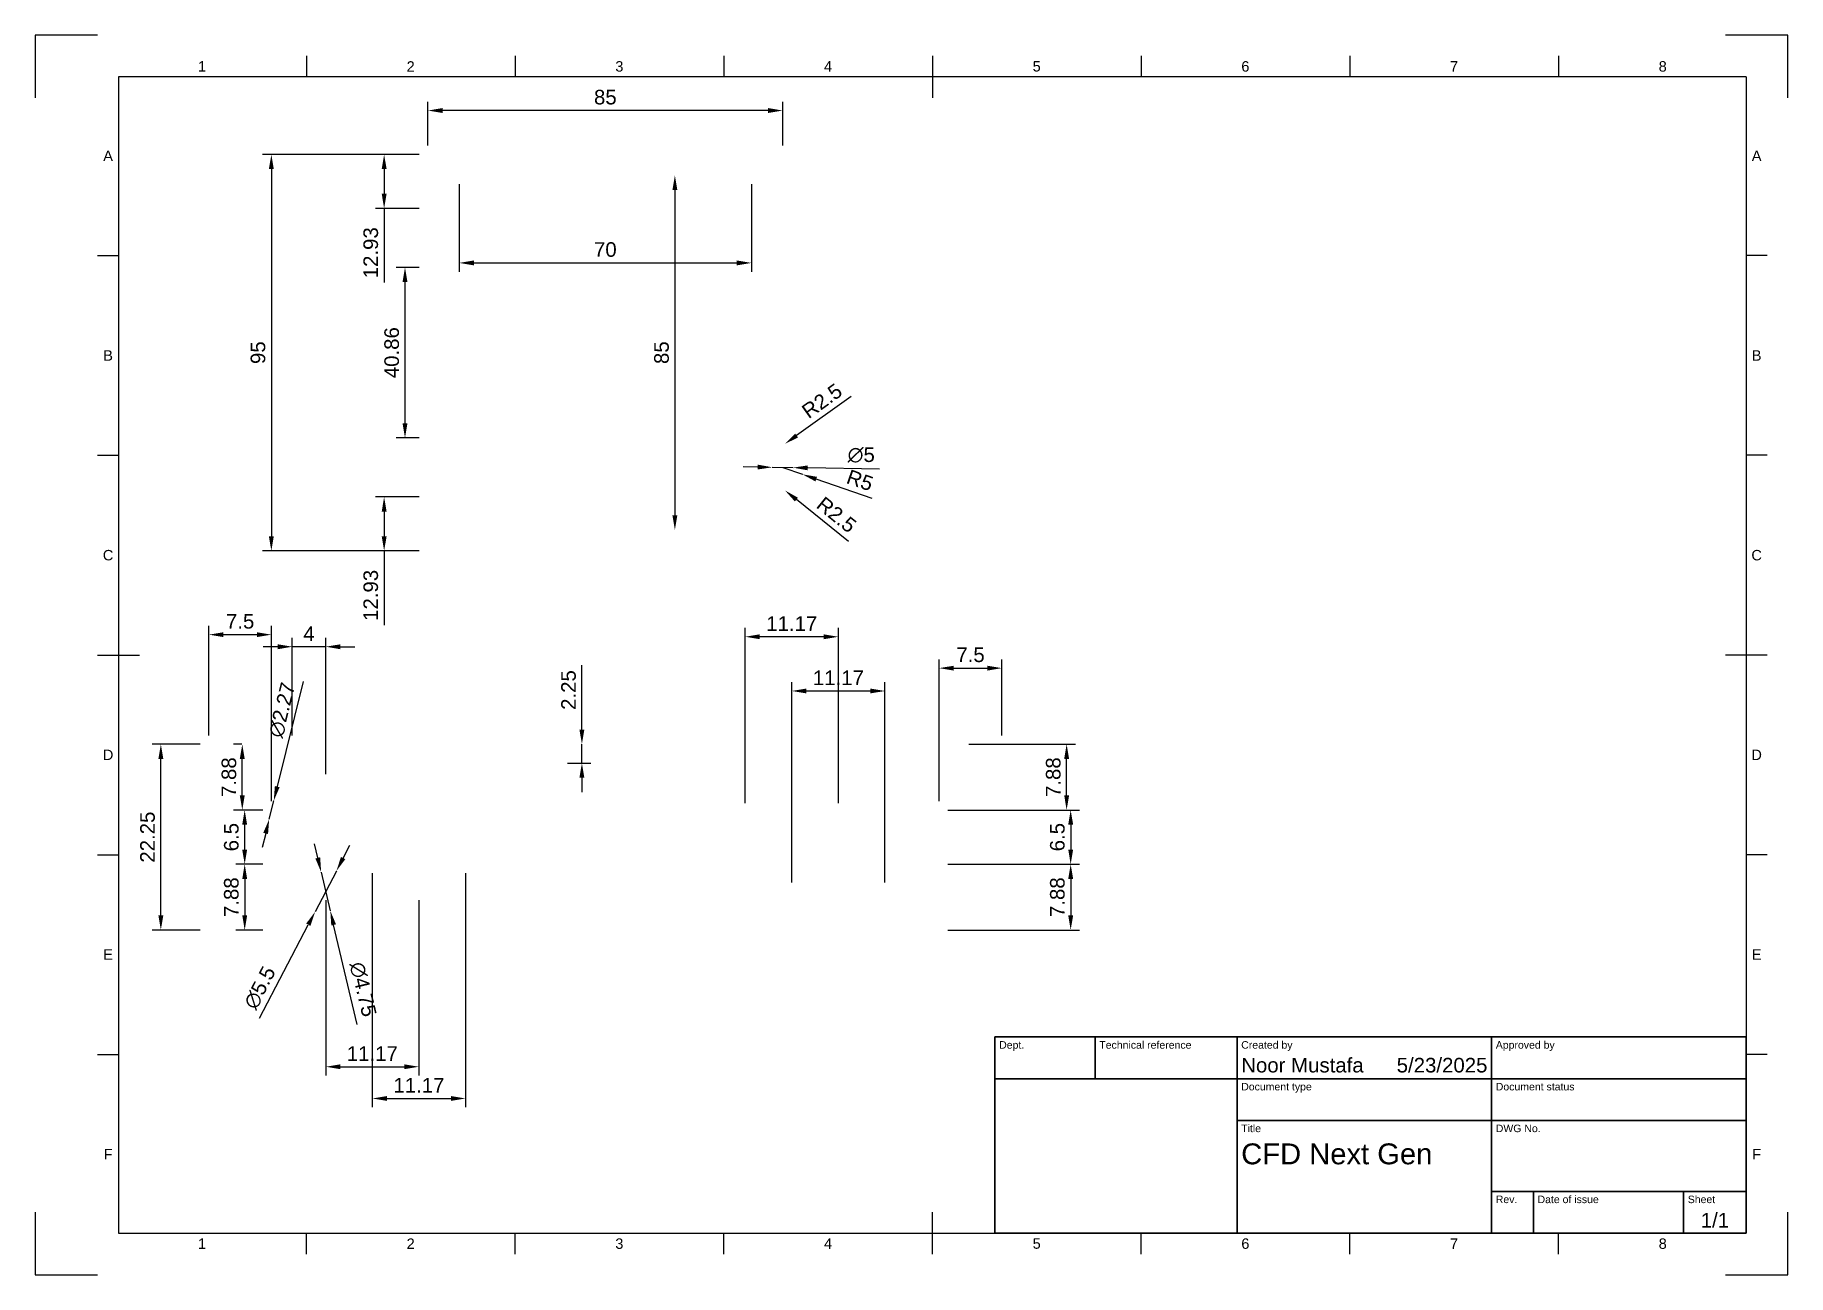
# Paper-space layout 'Sheet1' of a CAD drawing. Header units: millimetres. Extents: x 0 to 420, y 0 to 297.
import ezdxf
from ezdxf.enums import TextEntityAlignment as Align

# ---------------------------------------------------------------- set-up
doc = ezdxf.new("R2010")
doc.units = ezdxf.units.MM
doc.header["$LTSCALE"] = 0.75
for name, color, linetype, lineweight in [('BORDER', 7, 'Continuous', 25), ('FD_Dimensions', 7, 'Continuous', 25), ('TITLEBLOCK', 7, 'Continuous', 35)]:
    doc.layers.add(name, color=color, linetype=linetype, lineweight=lineweight)
doc.styles.add('FusionTitle', font='arial.ttf')
doc.styles.get("Standard").update_dxf_attribs({"font": 'arial.ttf'})
doc.dimstyles.new('Dim-ISO-25', dxfattribs={"dimtxt": 3.5, "dimasz": 3.5, "dimexe": 2.1, "dimexo": 2.1, "dimgap": 1.4, "dimtad": 1, "dimzin": 12, "dimdsep": 46, "dimtxsty": 'Standard', "dimcen": 0, "dimazin": 3, "dimtp": 0.1, "dimtm": 0.1, "dimtfac": 0.714286, "dimtmove": 0, "dimatfit": 3, "dimfxl": 1, "dimtzin": 12, "dimarcsym": 0})

# ---------------------------------------------------------------- blocks, each defined once
blk = doc.blocks.new('ISO_A3_SHEET')
at = {"layer": 'BORDER'}
for p, q in [((65, 292), (65, 287)), ((115, 292), (115, 287)), ((165, 292), (165, 287)), ((215, 292), (215, 282)), ((265, 292), (265, 287)), ((315, 292), (315, 287)), ((365, 292), (365, 287)), ((410, 287), (20, 287)), ((20, 287), (20, 10)), ((410, 287), (410, 10)), ((15, 244.16666), (20, 244.16666)), ((415, 244.16666), (410, 244.16666)), ((15, 196.33333), (20, 196.33333)), ((415, 196.33333), (410, 196.33333)), ((15, 148.5), (25, 148.5)), ((415, 148.5), (405, 148.5)), ((15, 100.66667), (20, 100.66667)), ((415, 100.66667), (410, 100.66667)), ((15, 52.83334), (20, 52.83334)), ((415, 52.83334), (410, 52.83334)), ((215, 5), (215, 15)), ((20, 10), (410, 10)), ((65, 5), (65, 10)), ((115, 5), (115, 10)), ((165, 5), (165, 10)), ((265, 5), (265, 10)), ((315, 5), (315, 10)), ((365, 5), (365, 10))]:
    blk.add_line(p, q, dxfattribs=at)
at = {"layer": 'Defpoints'}
for p, q in [((15, 297), (0, 297)), ((0, 297), (0, 282)), ((420, 297), (405, 297)), ((420, 282), (420, 297)), ((0, 15), (0, 0)), ((420, 0), (420, 15)), ((0, 0), (15, 0)), ((405, 0), (420, 0))]:
    blk.add_line(p, q, dxfattribs=at)
at = {"layer": 'BORDER', "style": 'FusionTitle'}
for s, p in [('1', (40, 289.5)), ('2', (90, 289.5)), ('3', (140, 289.5)), ('4', (190, 289.5)), ('5', (240, 289.5)), ('6', (290, 289.5)), ('7', (340, 289.5)), ('8', (390, 289.5)), ('A', (17.5, 268.08333)), ('A', (412.5, 268.08333)), ('B', (17.5, 220.25)), ('B', (412.5, 220.25)), ('C', (17.5, 172.41667)), ('C', (412.5, 172.41667)), ('D', (17.5, 124.58334)), ('D', (412.5, 124.58334)), ('E', (17.5, 76.75001)), ('E', (412.5, 76.75001)), ('F', (17.5, 28.91668)), ('F', (412.5, 28.91668)), ('1', (40, 7.5)), ('2', (90, 7.5)), ('3', (140, 7.5)), ('4', (190, 7.5)), ('5', (240, 7.5)), ('6', (290, 7.5)), ('7', (340, 7.5)), ('8', (390, 7.5))]:
    blk.add_text(s, height=2.5, dxfattribs=at).set_placement(p, align=Align.MIDDLE)
blk = doc.blocks.new('ISO_TITLEBLOCK')
at = {"layer": 'TITLEBLOCK'}
for p, q in [((0, 47), (-180, 47)), ((-180, 47), (-180, 0)), ((-156, 37), (-156, 47)), ((-122, 0), (-122, 47)), ((-61, 0), (-61, 47)), ((0, 0), (0, 47)), ((-180, 37), (0, 37)), ((-122, 27), (0, 27)), ((-61, 10), (0, 10)), ((-51, 0), (-51, 10)), ((-15, 0), (-15, 10)), ((-180, 0), (0, 0))]:
    blk.add_line(p, q, dxfattribs=at)
at = {"layer": 'TITLEBLOCK', "style": 'FusionTitle'}
for s, p in [('Dept.', (-179, 46)), ('Technical reference', (-155, 46)), ('Created by', (-121, 46)), ('Approved by', (-60, 46)), ('Document type', (-121, 36)), ('Document status', (-60, 36)), ('Title', (-121, 26)), ('DWG No.', (-60, 26)), ('Rev.', (-60, 9)), ('Date of issue', (-50, 9)), ('Sheet', (-14, 9))]:
    blk.add_text(s, height=1.8, dxfattribs=at).set_placement(p, align=Align.TOP_LEFT)
for tag, height, p in [('DEPT', 3.5, (-179, 42)), ('TECHNICAL_REFERENCE', 3.5, (-155, 42)), ('CREATED_BY', 3.5, (-121, 42)), ('APPROVED_BY', 3.5, (-60, 42)), ('DOCUMENT_TYPE', 3.5, (-121, 32)), ('DOCUMENT_STATUS', 3.5, (-60, 32)), ('TITLE_1', 5, (-121, 21.5)), ('TITLE_2', 5, (-121, 14)), ('TITLE_3', 5, (-121, 6.5)), ('DATE_OF_ISSUE', 3.5, (-50, 5))]:
    blk.add_attdef(tag, text='', height=height, dxfattribs=at).set_placement(p, align=Align.TOP_LEFT)
for tag, p in [('CREATED_DATE', (-62, 42)), ('APPROVED_DATE', (-0.99, 42))]:
    blk.add_attdef(tag, text='', height=3.5, dxfattribs=at).set_placement(p, align=Align.TOP_RIGHT)
for tag, height, p in [('DRAWING_NUMBER', 5, (-30.5, 19.75)), ('REV', 3.5, (-56, 4.85)), ('SHEET', 3.5, (-7.5, 4.85))]:
    blk.add_attdef(tag, text='', height=height, dxfattribs=at).set_placement(p, align=Align.TOP_CENTER)
blk = doc.blocks.new('*D29')
at = {"layer": 'Defpoints', "color": 0, "transparency": 16777216}
for p in [(68.55, 96.49), (70.74, 87.25)]:
    blk.add_point(p, dxfattribs=at)
at = {"layer": 'FD_Dimensions', "color": 0, "lineweight": -2, "transparency": 16777216}
for p, q in [((67.74, 99.9), (66.94, 103.3)), ((68.55, 96.49), (70.74, 87.25)), ((77.19, 60), (71.54, 83.84))]:
    blk.add_line(p, q, dxfattribs=at)
at = {"layer": 'FD_Dimensions', "color": 0, "transparency": 16777216}
for points in [[(68.31, 100.03), (67.17, 99.76), (68.55, 96.49)], [(72.11, 83.98), (70.98, 83.71), (70.74, 87.25)]]:
    blk.add_solid(points, dxfattribs=at)
at = {"layer": 'FD_Dimensions', "color": 0, "transparency": 16777216, "insert": (78.57, 68.41), "char_height": 3.5, "attachment_point": 5, "rotation": 283.3244}
blk.add_mtext('∅4.75', dxfattribs=at)
blk = doc.blocks.new('*D30')
at = {"layer": 'Defpoints', "color": 0, "transparency": 16777216}
for p in [(72.19, 96.74), (67.1, 87)]:
    blk.add_point(p, dxfattribs=at)
at = {"layer": 'FD_Dimensions', "color": 0, "lineweight": -2, "transparency": 16777216}
for p, q in [((73.81, 99.85), (75.43, 102.95)), ((72.19, 96.74), (67.1, 87)), ((53.77, 61.51), (65.47, 83.89))]:
    blk.add_line(p, q, dxfattribs=at)
at = {"layer": 'FD_Dimensions', "color": 0, "transparency": 16777216}
for points in [[(73.3, 100.12), (74.33, 99.58), (72.19, 96.74)], [(64.96, 84.16), (65.99, 83.62), (67.1, 87)]]:
    blk.add_solid(points, dxfattribs=at)
at = {"layer": 'FD_Dimensions', "color": 0, "transparency": 16777216, "insert": (53.87, 68.79), "char_height": 3.5, "attachment_point": 5, "rotation": 62.4026}
blk.add_mtext('∅5.5', dxfattribs=at)
blk = doc.blocks.new('*D31')
at = {"layer": 'Defpoints', "color": 0, "transparency": 16777216}
for p in [(69.64, 91.87), (91.98, 91.87), (91.98, 49.87)]:
    blk.add_point(p, dxfattribs=at)
at = {"layer": 'FD_Dimensions', "color": 0, "lineweight": -2, "transparency": 16777216}
for p, q in [((69.64, 89.77), (69.64, 47.77)), ((91.98, 89.77), (91.98, 47.77)), ((73.14, 49.87), (88.48, 49.87))]:
    blk.add_line(p, q, dxfattribs=at)
at = {"layer": 'FD_Dimensions', "color": 0, "transparency": 16777216}
for points in [[(73.14, 50.45), (73.14, 49.29), (69.64, 49.87)], [(88.48, 50.45), (88.48, 49.29), (91.98, 49.87)]]:
    blk.add_solid(points, dxfattribs=at)
at = {"layer": 'FD_Dimensions', "color": 0, "transparency": 16777216, "insert": (80.81, 53.03), "char_height": 3.5, "attachment_point": 5}
blk.add_mtext('11.17', dxfattribs=at)
blk = doc.blocks.new('*D32')
at = {"layer": 'Defpoints', "color": 0, "transparency": 16777216}
for p in [(80.81, 98.37), (103.14, 98.37), (103.14, 42.27)]:
    blk.add_point(p, dxfattribs=at)
at = {"layer": 'FD_Dimensions', "color": 0, "lineweight": -2, "transparency": 16777216}
for p, q in [((80.81, 96.27), (80.81, 40.17)), ((103.14, 96.27), (103.14, 40.17)), ((84.31, 42.27), (99.64, 42.27))]:
    blk.add_line(p, q, dxfattribs=at)
at = {"layer": 'FD_Dimensions', "color": 0, "transparency": 16777216}
for points in [[(84.31, 42.85), (84.31, 41.69), (80.81, 42.27)], [(99.64, 42.85), (99.64, 41.69), (103.14, 42.27)]]:
    blk.add_solid(points, dxfattribs=at)
at = {"layer": 'FD_Dimensions', "color": 0, "transparency": 16777216, "insert": (91.98, 45.43), "char_height": 3.5, "attachment_point": 5}
blk.add_mtext('11.17', dxfattribs=at)
blk = doc.blocks.new('*D33')
at = {"layer": 'Defpoints', "color": 0, "transparency": 16777216}
for p in [(94.14, 241.35), (88.64, 200.49), (94.14, 200.49)]:
    blk.add_point(p, dxfattribs=at)
at = {"layer": 'FD_Dimensions', "color": 0, "lineweight": -2, "transparency": 16777216}
for p, q in [((92.04, 241.35), (86.54, 241.35)), ((88.64, 237.85), (88.64, 203.99)), ((92.04, 200.49), (86.54, 200.49))]:
    blk.add_line(p, q, dxfattribs=at)
at = {"layer": 'FD_Dimensions', "color": 0, "transparency": 16777216}
for points in [[(88.06, 237.85), (89.23, 237.85), (88.64, 241.35)], [(88.06, 203.99), (89.23, 203.99), (88.64, 200.49)]]:
    blk.add_solid(points, dxfattribs=at)
at = {"layer": 'FD_Dimensions', "color": 0, "transparency": 16777216, "insert": (85.46, 220.92), "char_height": 3.5, "attachment_point": 5, "rotation": 90}
blk.add_mtext('40.86', dxfattribs=at)
blk = doc.blocks.new('*D34')
at = {"layer": 'Defpoints', "color": 0, "transparency": 16777216}
for p in [(94.14, 268.42), (83.64, 255.49), (94.14, 255.49)]:
    blk.add_point(p, dxfattribs=at)
at = {"layer": 'FD_Dimensions', "color": 0, "lineweight": -2, "transparency": 16777216}
for p, q in [((92.04, 268.42), (81.54, 268.42)), ((83.64, 264.92), (83.64, 258.99)), ((92.04, 255.49), (81.54, 255.49)), ((83.64, 255.49), (83.64, 237.71))]:
    blk.add_line(p, q, dxfattribs=at)
at = {"layer": 'FD_Dimensions', "color": 0, "transparency": 16777216}
for points in [[(83.06, 264.92), (84.23, 264.92), (83.64, 268.42)], [(83.06, 258.99), (84.23, 258.99), (83.64, 255.49)]]:
    blk.add_solid(points, dxfattribs=at)
at = {"layer": 'FD_Dimensions', "color": 0, "transparency": 16777216, "insert": (80.45, 244.85), "char_height": 3.5, "attachment_point": 5, "rotation": 90}
blk.add_mtext('12.93', dxfattribs=at)
blk = doc.blocks.new('*D35')
at = {"layer": 'Defpoints', "color": 0, "transparency": 16777216}
for p in [(94.14, 186.35), (83.64, 173.42), (94.14, 173.42)]:
    blk.add_point(p, dxfattribs=at)
at = {"layer": 'FD_Dimensions', "color": 0, "lineweight": -2, "transparency": 16777216}
for p, q in [((92.04, 186.35), (81.54, 186.35)), ((83.64, 182.85), (83.64, 176.92)), ((92.04, 173.42), (81.54, 173.42)), ((83.64, 173.42), (83.64, 155.64))]:
    blk.add_line(p, q, dxfattribs=at)
at = {"layer": 'FD_Dimensions', "color": 0, "transparency": 16777216}
for points in [[(83.06, 182.85), (84.23, 182.85), (83.64, 186.35)], [(83.06, 176.92), (84.23, 176.92), (83.64, 173.42)]]:
    blk.add_solid(points, dxfattribs=at)
at = {"layer": 'FD_Dimensions', "color": 0, "transparency": 16777216, "insert": (80.45, 162.78), "char_height": 3.5, "attachment_point": 5, "rotation": 90}
blk.add_mtext('12.93', dxfattribs=at)
blk = doc.blocks.new('*D36')
at = {"layer": 'Defpoints', "color": 0, "transparency": 16777216}
for p in [(176.64, 193.46), (181.64, 193.38)]:
    blk.add_point(p, dxfattribs=at)
at = {"layer": 'FD_Dimensions', "color": 0, "lineweight": -2, "transparency": 16777216}
for p, q in [((173.14, 193.52), (169.64, 193.58)), ((176.64, 193.46), (181.64, 193.38)), ((202.37, 193.04), (185.14, 193.32))]:
    blk.add_line(p, q, dxfattribs=at)
at = {"layer": 'FD_Dimensions', "color": 0, "transparency": 16777216}
for points in [[(173.15, 194.1), (173.13, 192.94), (176.64, 193.46)], [(185.15, 193.91), (185.13, 192.74), (181.64, 193.38)]]:
    blk.add_solid(points, dxfattribs=at)
at = {"layer": 'FD_Dimensions', "color": 0, "transparency": 16777216, "insert": (197.96, 196.4), "char_height": 3.5, "attachment_point": 5, "rotation": 359.0563}
blk.add_mtext('∅5', dxfattribs=at)
blk = doc.blocks.new('*D37')
at = {"layer": 'Defpoints', "color": 0, "transparency": 16777216}
for p in [(179.14, 193.42), (183.86, 191.78)]:
    blk.add_point(p, dxfattribs=at)
at = {"layer": 'FD_Dimensions', "color": 0, "lineweight": -2, "transparency": 16777216}
for p, q in [((179.14, 193.42), (183.86, 191.78)), ((200.6, 185.95), (187.17, 190.63))]:
    blk.add_line(p, q, dxfattribs=at)
at = {"layer": 'FD_Dimensions', "color": 0, "transparency": 16777216}
blk.add_solid([(187.36, 191.18), (186.98, 190.08), (183.86, 191.78)], dxfattribs=at)
at = {"layer": 'FD_Dimensions', "color": 0, "transparency": 16777216, "insert": (197.65, 190.34), "char_height": 3.5, "attachment_point": 5, "rotation": 340.7969}
blk.add_mtext('R5', dxfattribs=at)
blk = doc.blocks.new('*D38')
at = {"layer": 'Defpoints', "color": 0, "transparency": 16777216}
for p in [(183.68, 201.95), (181.64, 200.49)]:
    blk.add_point(p, dxfattribs=at)
at = {"layer": 'FD_Dimensions', "color": 0, "lineweight": -2, "transparency": 16777216}
blk.add_line((195.51, 210.42), (182.46, 201.08), dxfattribs=at)
at = {"layer": 'FD_Dimensions', "color": 0, "transparency": 16777216}
blk.add_solid([(182.12, 201.55), (182.8, 200.6), (179.61, 199.04)], dxfattribs=at)
at = {"layer": 'FD_Dimensions', "color": 0, "transparency": 16777216, "insert": (188.55, 209.36), "char_height": 3.5, "attachment_point": 5, "rotation": 35.5954}
blk.add_mtext('R2.5', dxfattribs=at)
blk = doc.blocks.new('*D39')
at = {"layer": 'Defpoints', "color": 0, "transparency": 16777216}
for p in [(181.64, 186.35), (183.59, 184.79)]:
    blk.add_point(p, dxfattribs=at)
at = {"layer": 'FD_Dimensions', "color": 0, "lineweight": -2, "transparency": 16777216}
blk.add_line((194.94, 175.68), (182.42, 185.73), dxfattribs=at)
at = {"layer": 'FD_Dimensions', "color": 0, "transparency": 16777216}
blk.add_solid([(182.79, 186.18), (182.06, 185.27), (179.69, 187.92)], dxfattribs=at)
at = {"layer": 'FD_Dimensions', "color": 0, "transparency": 16777216, "insert": (192.04, 182.09), "char_height": 3.5, "attachment_point": 5, "rotation": 321.2394}
blk.add_mtext('R2.5', dxfattribs=at)
blk = doc.blocks.new('*D40')
at = {"layer": 'Defpoints', "color": 0, "transparency": 16777216}
for p in [(101.64, 263.42), (171.64, 263.42), (171.64, 242.42)]:
    blk.add_point(p, dxfattribs=at)
at = {"layer": 'FD_Dimensions', "color": 0, "lineweight": -2, "transparency": 16777216}
for p, q in [((101.64, 261.32), (101.64, 240.32)), ((171.64, 261.32), (171.64, 240.32)), ((105.14, 242.42), (168.14, 242.42))]:
    blk.add_line(p, q, dxfattribs=at)
at = {"layer": 'FD_Dimensions', "color": 0, "transparency": 16777216}
for points in [[(105.14, 243.01), (105.14, 241.84), (101.64, 242.42)], [(168.14, 243.01), (168.14, 241.84), (171.64, 242.42)]]:
    blk.add_solid(points, dxfattribs=at)
at = {"layer": 'FD_Dimensions', "color": 0, "transparency": 16777216, "insert": (136.64, 245.61), "char_height": 3.5, "attachment_point": 5}
blk.add_mtext('70', dxfattribs=at)
blk = doc.blocks.new('*D41')
at = {"layer": 'Defpoints', "color": 0, "transparency": 16777216}
for p in [(153.31, 263.42), (153.31, 178.42), (153.31, 178.42)]:
    blk.add_point(p, dxfattribs=at)
at = {"layer": 'FD_Dimensions', "color": 0, "lineweight": -2, "transparency": 16777216}
blk.add_line((153.31, 259.92), (153.31, 181.92), dxfattribs=at)
at = {"layer": 'FD_Dimensions', "color": 0, "transparency": 16777216}
for points in [[(152.72, 259.92), (153.89, 259.92), (153.31, 263.42)], [(152.72, 181.92), (153.89, 181.92), (153.31, 178.42)]]:
    blk.add_solid(points, dxfattribs=at)
at = {"layer": 'FD_Dimensions', "color": 0, "transparency": 16777216, "insert": (150.12, 220.92), "char_height": 3.5, "attachment_point": 5, "rotation": 90}
blk.add_mtext('85', dxfattribs=at)
blk = doc.blocks.new('*D42')
at = {"layer": 'Defpoints', "color": 0, "transparency": 16777216}
for p in [(94.14, 278.92), (94.14, 268.42), (179.14, 268.42)]:
    blk.add_point(p, dxfattribs=at)
at = {"layer": 'FD_Dimensions', "color": 0, "lineweight": -2, "transparency": 16777216}
for p, q in [((94.14, 270.52), (94.14, 281.02)), ((175.64, 278.92), (97.64, 278.92)), ((179.14, 270.52), (179.14, 281.02))]:
    blk.add_line(p, q, dxfattribs=at)
at = {"layer": 'FD_Dimensions', "color": 0, "transparency": 16777216}
for points in [[(97.64, 279.51), (97.64, 278.34), (94.14, 278.92)], [(175.64, 279.51), (175.64, 278.34), (179.14, 278.92)]]:
    blk.add_solid(points, dxfattribs=at)
at = {"layer": 'FD_Dimensions', "color": 0, "transparency": 16777216, "insert": (136.64, 282.11), "char_height": 3.5, "attachment_point": 5}
blk.add_mtext('85', dxfattribs=at)
blk = doc.blocks.new('*D43')
at = {"layer": 'Defpoints', "color": 0, "transparency": 16777216}
for p in [(94.14, 268.42), (56.62, 173.42), (94.14, 173.42)]:
    blk.add_point(p, dxfattribs=at)
at = {"layer": 'FD_Dimensions', "color": 0, "lineweight": -2, "transparency": 16777216}
for p, q in [((92.04, 268.42), (54.52, 268.42)), ((56.62, 264.92), (56.62, 176.92)), ((92.04, 173.42), (54.52, 173.42))]:
    blk.add_line(p, q, dxfattribs=at)
at = {"layer": 'FD_Dimensions', "color": 0, "transparency": 16777216}
for points in [[(56.03, 264.92), (57.2, 264.92), (56.62, 268.42)], [(56.03, 176.92), (57.2, 176.92), (56.62, 173.42)]]:
    blk.add_solid(points, dxfattribs=at)
at = {"layer": 'FD_Dimensions', "color": 0, "transparency": 16777216, "insert": (53.43, 220.92), "char_height": 3.5, "attachment_point": 5, "rotation": 90}
blk.add_mtext('95', dxfattribs=at)
blk = doc.blocks.new('*D44')
at = {"layer": 'Defpoints', "color": 0, "transparency": 16777216}
for p in [(30.14, 127.12), (41.64, 127.12), (41.64, 82.62)]:
    blk.add_point(p, dxfattribs=at)
at = {"layer": 'FD_Dimensions', "color": 0, "lineweight": -2, "transparency": 16777216}
for p, q in [((39.54, 127.12), (28.04, 127.12)), ((30.14, 86.12), (30.14, 123.62)), ((39.54, 82.62), (28.04, 82.62))]:
    blk.add_line(p, q, dxfattribs=at)
at = {"layer": 'FD_Dimensions', "color": 0, "transparency": 16777216}
for points in [[(29.56, 123.62), (30.73, 123.62), (30.14, 127.12)], [(29.56, 86.12), (30.73, 86.12), (30.14, 82.62)]]:
    blk.add_solid(points, dxfattribs=at)
at = {"layer": 'FD_Dimensions', "color": 0, "transparency": 16777216, "insert": (26.96, 104.87), "char_height": 3.5, "attachment_point": 5, "rotation": 90}
blk.add_mtext('22.25', dxfattribs=at)
blk = doc.blocks.new('*D45')
at = {"layer": 'Defpoints', "color": 0, "transparency": 16777216}
for p in [(57.19, 113.57), (56.1, 109.17)]:
    blk.add_point(p, dxfattribs=at)
at = {"layer": 'FD_Dimensions', "color": 0, "lineweight": -2, "transparency": 16777216}
for p, q in [((64.27, 142.16), (58.03, 116.97)), ((56.1, 109.17), (57.19, 113.57)), ((55.26, 105.77), (54.41, 102.37))]:
    blk.add_line(p, q, dxfattribs=at)
at = {"layer": 'FD_Dimensions', "color": 0, "transparency": 16777216}
for points in [[(57.46, 117.11), (58.6, 116.83), (57.19, 113.57)], [(54.69, 105.91), (55.82, 105.63), (56.1, 109.17)]]:
    blk.add_solid(points, dxfattribs=at)
at = {"layer": 'FD_Dimensions', "color": 0, "transparency": 16777216, "insert": (59.2, 135.33), "char_height": 3.5, "attachment_point": 5, "rotation": 76.0829}
blk.add_mtext('∅2.27', dxfattribs=at)
blk = doc.blocks.new('*D46')
at = {"layer": 'Defpoints', "color": 0, "transparency": 16777216}
for p in [(49.65, 127.12), (51.64, 127.12), (56.64, 111.37)]:
    blk.add_point(p, dxfattribs=at)
at = {"layer": 'FD_Dimensions', "color": 0, "lineweight": -2, "transparency": 16777216}
for p, q in [((49.54, 127.12), (47.55, 127.12)), ((49.65, 114.87), (49.65, 123.62)), ((54.54, 111.37), (47.55, 111.37))]:
    blk.add_line(p, q, dxfattribs=at)
at = {"layer": 'FD_Dimensions', "color": 0, "transparency": 16777216}
for points in [[(49.06, 123.62), (50.23, 123.62), (49.65, 127.12)], [(49.06, 114.87), (50.23, 114.87), (49.65, 111.37)]]:
    blk.add_solid(points, dxfattribs=at)
at = {"layer": 'FD_Dimensions', "color": 0, "transparency": 16777216, "insert": (46.46, 119.24), "char_height": 3.5, "attachment_point": 5, "rotation": 90}
blk.add_mtext('7.88', dxfattribs=at)
blk = doc.blocks.new('*D47')
at = {"layer": 'Defpoints', "color": 0, "transparency": 16777216}
for p in [(50.23, 111.37), (56.64, 111.37), (56.64, 98.37)]:
    blk.add_point(p, dxfattribs=at)
at = {"layer": 'FD_Dimensions', "color": 0, "lineweight": -2, "transparency": 16777216}
for p, q in [((54.54, 111.37), (48.13, 111.37)), ((50.23, 101.87), (50.23, 107.87)), ((54.54, 98.37), (48.13, 98.37))]:
    blk.add_line(p, q, dxfattribs=at)
at = {"layer": 'FD_Dimensions', "color": 0, "transparency": 16777216}
for points in [[(49.64, 107.87), (50.81, 107.87), (50.23, 111.37)], [(49.64, 101.87), (50.81, 101.87), (50.23, 98.37)]]:
    blk.add_solid(points, dxfattribs=at)
at = {"layer": 'FD_Dimensions', "color": 0, "transparency": 16777216, "insert": (47.04, 104.87), "char_height": 3.5, "attachment_point": 5, "rotation": 90}
blk.add_mtext('6.5', dxfattribs=at)
blk = doc.blocks.new('*D48')
at = {"layer": 'Defpoints', "color": 0, "transparency": 16777216}
for p in [(56.64, 98.37), (50.23, 82.62), (56.64, 82.62)]:
    blk.add_point(p, dxfattribs=at)
at = {"layer": 'FD_Dimensions', "color": 0, "lineweight": -2, "transparency": 16777216}
for p, q in [((54.54, 98.37), (48.13, 98.37)), ((50.23, 94.87), (50.23, 86.12)), ((54.54, 82.62), (48.13, 82.62))]:
    blk.add_line(p, q, dxfattribs=at)
at = {"layer": 'FD_Dimensions', "color": 0, "transparency": 16777216}
for points in [[(49.65, 94.87), (50.82, 94.87), (50.23, 98.37)], [(49.65, 86.12), (50.82, 86.12), (50.23, 82.62)]]:
    blk.add_solid(points, dxfattribs=at)
at = {"layer": 'FD_Dimensions', "color": 0, "transparency": 16777216, "insert": (47.04, 90.49), "char_height": 3.5, "attachment_point": 5, "rotation": 90}
blk.add_mtext('7.88', dxfattribs=at)
blk = doc.blocks.new('*D49')
at = {"layer": 'Defpoints', "color": 0, "transparency": 16777216}
for p in [(203.64, 139.88), (181.31, 91.87), (203.64, 91.87)]:
    blk.add_point(p, dxfattribs=at)
at = {"layer": 'FD_Dimensions', "color": 0, "lineweight": -2, "transparency": 16777216}
for p, q in [((181.31, 93.97), (181.31, 141.98)), ((184.81, 139.88), (200.14, 139.88)), ((203.64, 93.97), (203.64, 141.98))]:
    blk.add_line(p, q, dxfattribs=at)
at = {"layer": 'FD_Dimensions', "color": 0, "transparency": 16777216}
for points in [[(184.81, 140.46), (184.81, 139.3), (181.31, 139.88)], [(200.14, 140.46), (200.14, 139.3), (203.64, 139.88)]]:
    blk.add_solid(points, dxfattribs=at)
at = {"layer": 'FD_Dimensions', "color": 0, "transparency": 16777216, "insert": (192.48, 143.04), "char_height": 3.5, "attachment_point": 5}
blk.add_mtext('11.17', dxfattribs=at)
blk = doc.blocks.new('*D50')
at = {"layer": 'Defpoints', "color": 0, "transparency": 16777216}
for p in [(170.14, 152.87), (170.14, 110.87), (192.48, 110.87)]:
    blk.add_point(p, dxfattribs=at)
at = {"layer": 'FD_Dimensions', "color": 0, "lineweight": -2, "transparency": 16777216}
for p, q in [((170.14, 112.97), (170.14, 154.97)), ((188.98, 152.87), (173.64, 152.87)), ((192.48, 112.97), (192.48, 154.97))]:
    blk.add_line(p, q, dxfattribs=at)
at = {"layer": 'FD_Dimensions', "color": 0, "transparency": 16777216}
for points in [[(173.64, 153.45), (173.64, 152.29), (170.14, 152.87)], [(188.98, 153.45), (188.98, 152.29), (192.48, 152.87)]]:
    blk.add_solid(points, dxfattribs=at)
at = {"layer": 'FD_Dimensions', "color": 0, "transparency": 16777216, "insert": (181.31, 156.03), "char_height": 3.5, "attachment_point": 5}
blk.add_mtext('11.17', dxfattribs=at)
blk = doc.blocks.new('*D51')
at = {"layer": 'Defpoints', "color": 0, "transparency": 16777216}
for p in [(216.64, 111.37), (216.64, 98.37), (248.14, 98.37)]:
    blk.add_point(p, dxfattribs=at)
at = {"layer": 'FD_Dimensions', "color": 0, "lineweight": -2, "transparency": 16777216}
for p, q in [((218.74, 111.37), (250.24, 111.37)), ((248.14, 107.87), (248.14, 101.87)), ((218.74, 98.37), (250.24, 98.37))]:
    blk.add_line(p, q, dxfattribs=at)
at = {"layer": 'FD_Dimensions', "color": 0, "transparency": 16777216}
for points in [[(247.56, 107.87), (248.73, 107.87), (248.14, 111.37)], [(247.56, 101.87), (248.73, 101.87), (248.14, 98.37)]]:
    blk.add_solid(points, dxfattribs=at)
at = {"layer": 'FD_Dimensions', "color": 0, "transparency": 16777216, "insert": (244.96, 104.87), "char_height": 3.5, "attachment_point": 5, "rotation": 90}
blk.add_mtext('6.5', dxfattribs=at)
blk = doc.blocks.new('*D52')
at = {"layer": 'Defpoints', "color": 0, "transparency": 16777216}
for p in [(221.64, 127.12), (247.17, 127.12), (216.64, 111.37)]:
    blk.add_point(p, dxfattribs=at)
at = {"layer": 'FD_Dimensions', "color": 0, "lineweight": -2, "transparency": 16777216}
for p, q in [((223.74, 127.12), (249.27, 127.12)), ((247.17, 114.87), (247.17, 123.62)), ((218.74, 111.37), (249.27, 111.37))]:
    blk.add_line(p, q, dxfattribs=at)
at = {"layer": 'FD_Dimensions', "color": 0, "transparency": 16777216}
for points in [[(246.59, 123.62), (247.76, 123.62), (247.17, 127.12)], [(246.59, 114.87), (247.76, 114.87), (247.17, 111.37)]]:
    blk.add_solid(points, dxfattribs=at)
at = {"layer": 'FD_Dimensions', "color": 0, "transparency": 16777216, "insert": (243.98, 119.24), "char_height": 3.5, "attachment_point": 5, "rotation": 90}
blk.add_mtext('7.88', dxfattribs=at)
blk = doc.blocks.new('*D53')
at = {"layer": 'Defpoints', "color": 0, "transparency": 16777216}
for p in [(216.64, 98.37), (216.64, 82.62), (248.14, 82.62)]:
    blk.add_point(p, dxfattribs=at)
at = {"layer": 'FD_Dimensions', "color": 0, "lineweight": -2, "transparency": 16777216}
for p, q in [((218.74, 98.37), (250.24, 98.37)), ((248.14, 94.87), (248.14, 86.12)), ((218.74, 82.62), (250.24, 82.62))]:
    blk.add_line(p, q, dxfattribs=at)
at = {"layer": 'FD_Dimensions', "color": 0, "transparency": 16777216}
for points in [[(247.56, 94.87), (248.73, 94.87), (248.14, 98.37)], [(247.56, 86.12), (248.73, 86.12), (248.14, 82.62)]]:
    blk.add_solid(points, dxfattribs=at)
at = {"layer": 'FD_Dimensions', "color": 0, "transparency": 16777216, "insert": (244.96, 90.49), "char_height": 3.5, "attachment_point": 5, "rotation": 90}
blk.add_mtext('7.88', dxfattribs=at)
blk = doc.blocks.new('*D54')
at = {"layer": 'Defpoints', "color": 0, "transparency": 16777216}
for p in [(41.64, 153.37), (41.64, 127.12), (56.64, 111.37)]:
    blk.add_point(p, dxfattribs=at)
at = {"layer": 'FD_Dimensions', "color": 0, "lineweight": -2, "transparency": 16777216}
for p, q in [((41.64, 129.22), (41.64, 155.47)), ((56.64, 113.47), (56.64, 155.47)), ((53.14, 153.37), (45.14, 153.37))]:
    blk.add_line(p, q, dxfattribs=at)
at = {"layer": 'FD_Dimensions', "color": 0, "transparency": 16777216}
for points in [[(45.14, 153.95), (45.14, 152.79), (41.64, 153.37)], [(53.14, 153.95), (53.14, 152.79), (56.64, 153.37)]]:
    blk.add_solid(points, dxfattribs=at)
at = {"layer": 'FD_Dimensions', "color": 0, "transparency": 16777216, "insert": (49.14, 156.55), "char_height": 3.5, "attachment_point": 5}
blk.add_mtext('7.5', dxfattribs=at)
blk = doc.blocks.new('*D55')
at = {"layer": 'Defpoints', "color": 0, "transparency": 16777216}
for p in [(231.64, 145.35), (231.64, 127.12), (216.64, 111.37)]:
    blk.add_point(p, dxfattribs=at)
at = {"layer": 'FD_Dimensions', "color": 0, "lineweight": -2, "transparency": 16777216}
for p, q in [((216.64, 113.47), (216.64, 147.45)), ((231.64, 129.22), (231.64, 147.45)), ((220.14, 145.35), (228.14, 145.35))]:
    blk.add_line(p, q, dxfattribs=at)
at = {"layer": 'FD_Dimensions', "color": 0, "transparency": 16777216}
for points in [[(220.14, 145.93), (220.14, 144.76), (216.64, 145.35)], [(228.14, 145.93), (228.14, 144.76), (231.64, 145.35)]]:
    blk.add_solid(points, dxfattribs=at)
at = {"layer": 'FD_Dimensions', "color": 0, "transparency": 16777216, "insert": (224.14, 148.53), "char_height": 3.5, "attachment_point": 5}
blk.add_mtext('7.5', dxfattribs=at)
blk = doc.blocks.new('*D56')
at = {"layer": 'Defpoints', "color": 0, "transparency": 16777216}
for p in [(131.03, 127.12), (131.03, 127.12), (125.48, 122.62)]:
    blk.add_point(p, dxfattribs=at)
at = {"layer": 'FD_Dimensions', "color": 0, "lineweight": -2, "transparency": 16777216}
for p, q in [((131.03, 130.62), (131.03, 146.1)), ((131.03, 122.62), (131.03, 127.12)), ((127.58, 122.62), (133.13, 122.62)), ((131.03, 119.12), (131.03, 115.62))]:
    blk.add_line(p, q, dxfattribs=at)
at = {"layer": 'FD_Dimensions', "color": 0, "transparency": 16777216}
for points in [[(130.44, 130.62), (131.61, 130.62), (131.03, 127.12)], [(130.44, 119.12), (131.61, 119.12), (131.03, 122.62)]]:
    blk.add_solid(points, dxfattribs=at)
at = {"layer": 'FD_Dimensions', "color": 0, "transparency": 16777216, "insert": (127.84, 140.11), "char_height": 3.5, "attachment_point": 5, "rotation": 90}
blk.add_mtext('2.25', dxfattribs=at)
blk = doc.blocks.new('*D57')
at = {"layer": 'Defpoints', "color": 0, "transparency": 16777216}
for p in [(61.64, 150.48), (61.64, 127.12), (69.64, 117.87)]:
    blk.add_point(p, dxfattribs=at)
at = {"layer": 'FD_Dimensions', "color": 0, "lineweight": -2, "transparency": 16777216}
for p, q in [((61.64, 129.22), (61.64, 152.58)), ((69.64, 119.97), (69.64, 152.58)), ((58.14, 150.48), (54.64, 150.48)), ((69.64, 150.48), (61.64, 150.48)), ((73.14, 150.48), (76.64, 150.48))]:
    blk.add_line(p, q, dxfattribs=at)
at = {"layer": 'FD_Dimensions', "color": 0, "transparency": 16777216}
for points in [[(58.14, 151.06), (58.14, 149.89), (61.64, 150.48)], [(73.14, 151.06), (73.14, 149.89), (69.64, 150.48)]]:
    blk.add_solid(points, dxfattribs=at)
at = {"layer": 'FD_Dimensions', "color": 0, "transparency": 16777216, "insert": (65.64, 153.63), "char_height": 3.5, "attachment_point": 5}
blk.add_mtext('4', dxfattribs=at)

psp = doc.layouts.new('Sheet1')

# ---------------------------------------------------------------- block references
at = {"layer": 'BORDER'}
psp.add_blockref('ISO_A3_SHEET', (0, 0), dxfattribs=at)
at = {"layer": 'TITLEBLOCK'}
psp.add_blockref('ISO_TITLEBLOCK', (410, 10), dxfattribs=at).add_auto_attribs({'CREATED_DATE': '5/23/2025', 'SHEET': '1/1', 'TITLE_1': 'CFD Next Gen', 'CREATED_BY': 'Noor Mustafa'})

# ---------------------------------------------------------------- dimensions: what is measured, and where the dimension line sits
at = {"layer": 'FD_Dimensions'}
for p1, p2, distance, override, picture, middle in [((179.143, 268.422), (94.143, 268.422), -10.5, {"dimlfac": -1, "dimclrd": 0, "dimclre": 0}, '*D42', (136.643, 282.109)), ((94.143, 268.422), (94.143, 255.493), -10.5, {"dimlfac": -1, "dimclrd": 0, "dimclre": 0}, '*D34', (80.455, 244.853)), ((101.643, 263.422), (171.643, 263.422), -21, {"dimlfac": -1, "dimclrd": 0, "dimclre": 0}, '*D40', (136.643, 245.609)), ((94.143, 241.351), (94.143, 200.493), -5.5, {"dimlfac": -1, "dimclrd": 0, "dimclre": 0}, '*D33', (85.456, 220.922)), ((94.143, 186.351), (94.143, 173.422), -10.5, {"dimlfac": -1, "dimclrd": 0, "dimclre": 0}, '*D35', (80.455, 162.782)), ((192.476, 110.869), (170.143, 110.869), -42, {"dimlfac": -0.5, "dimclrd": 0, "dimclre": 0}, '*D50', (181.309, 156.027)), ((181.31, 91.869), (203.643, 91.869), 48.011, {"dimlfac": -0.5, "dimclrd": 0, "dimclre": 0}, '*D49', (192.476, 143.038)), ((41.643, 82.619), (41.643, 127.119), 11.5, {"dimlfac": -0.5, "dimclrd": 0, "dimclre": 0}, '*D44', (26.956, 104.869)), ((56.643, 98.369), (56.643, 111.369), 6.416, {"dimlfac": -0.5, "dimclrd": 0, "dimclre": 0}, '*D47', (47.04, 104.869)), ((216.643, 111.369), (216.643, 98.369), 31.5, {"dimlfac": -0.5, "dimclrd": 0, "dimclre": 0}, '*D51', (244.956, 104.869)), ((56.643129016, 98.369389491), (56.643129016, 82.619389491), -6.411124113, {"dimlfac": -0.5, "dimclrd": 0, "dimclre": 0}, '*D48', (47.044999446, 90.494389491)), ((80.81, 98.369), (103.143, 98.369), -56.1, {"dimlfac": -0.5, "dimclrd": 0, "dimclre": 0}, '*D32', (91.976, 45.427)), ((216.643129016, 98.369389491), (216.643129016, 82.619389491), 31.5, {"dimlfac": -0.5, "dimclrd": 0, "dimclre": 0}, '*D53', (244.956123559, 90.494389491)), ((69.643, 91.869), (91.976, 91.869), -42, {"dimlfac": -0.5, "dimclrd": 0, "dimclre": 0}, '*D31', (80.81, 53.027))]:
    dim = psp.add_aligned_dim(p1=p1, p2=p2, distance=distance, dimstyle='Dim-ISO-25', override=override, dxfattribs=at)
    dim.commit()
    dim.dimension.update_dxf_attribs({"geometry": picture, "text_midpoint": middle})
for base, p1, p2, angle, override, picture, middle in [((56.615, 173.422), (94.143, 268.422), (94.143, 173.422), 270, {"dimlfac": -1, "dimclrd": 0, "dimclre": 0}, '*D43', (53.428, 220.922)), ((153.305, 178.422), (153.305, 263.422), (153.305, 178.422), 90, {"dimlfac": -1, "dimclrd": 0, "dimclre": 0}, '*D41', (150.118, 220.922)), ((41.643, 153.369), (56.643, 111.369), (41.643, 127.119), 180, {"dimlfac": -0.5, "dimclrd": 0, "dimclre": 0}, '*D54', (49.143, 156.549)), ((61.643, 150.477), (69.643, 117.869), (61.643, 127.119), 180, {"dimlfac": -0.5, "dimclrd": 0, "dimclre": 0}, '*D57', (65.643, 153.627)), ((231.643, 145.346), (216.643, 111.369), (231.643, 127.119), 180, {"dimlfac": -0.5, "dimclrd": 0, "dimclre": 0}, '*D55', (224.143, 148.526)), ((131.027, 127.119), (125.476, 122.619), (131.027, 127.119), 90, {"dimlfac": -0.5, "dimclrd": 0, "dimclre": 0}, '*D56', (127.84, 140.108)), ((49.646543971, 127.119389491), (56.643129016, 111.369389491), (51.643129016, 127.119389491), 90, {"dimlfac": -0.5, "dimclrd": 0, "dimclre": 0}, '*D46', (46.459538514, 119.244389491)), ((247.171870745, 127.119389491), (216.643129016, 111.369389491), (221.643129016, 127.119389491), 90, {"dimlfac": -0.5, "dimclrd": 0, "dimclre": 0}, '*D52', (243.984865288, 119.244389491))]:
    dim = psp.add_linear_dim(base=base, p1=p1, p2=p2, angle=angle, dimstyle='Dim-ISO-25', override=override, dxfattribs=at)
    dim.commit()
    dim.dimension.update_dxf_attribs({"geometry": picture, "text_midpoint": middle})
for center, mpoint, picture, middle in [((181.643, 200.493), (183.676, 201.949), '*D38', (190.404, 206.765)), ((179.143, 193.422), (183.865, 191.778), '*D37', (196.603, 187.341)), ((181.643, 186.351), (183.593, 184.786), '*D39', (190.044, 179.606))]:
    dim = psp.add_radius_dim(center=center, mpoint=mpoint, dimstyle='Dim-ISO-25', override={"dimlfac": -1, "dimse1": 1, "dimclrd": 0, "dimclre": 0}, dxfattribs=at)
    dim.commit()
    dim.dimension.update_dxf_attribs({"geometry": picture, "text_midpoint": middle, "dimtype": 164})
for p1, p2, override, picture, middle in [((176.643, 193.464), (181.643, 193.381), {"dimlfac": -1, "dimclrd": 0, "dimclre": 0}, '*D36', (197.903, 193.113)), ((56.097, 109.165), (57.189, 113.573), {"dimlfac": -0.5, "dimclrd": 0, "dimclre": 0}, '*D45', (62.385, 134.541)), ((72.191, 96.744), (67.095, 86.995), {"dimlfac": -0.5}, '*D30', (56.786, 67.273)), ((68.548, 96.492), (70.738, 87.247), {"dimlfac": -0.5}, '*D29', (75.378, 67.656))]:
    dim = psp.add_diameter_dim_2p(p1=p1, p2=p2, dimstyle='Dim-ISO-25', override=override, dxfattribs=at)
    dim.commit()
    dim.dimension.update_dxf_attribs({"geometry": picture, "text_midpoint": middle, "dimtype": 163})

doc.saveas('drawing.dxf')
